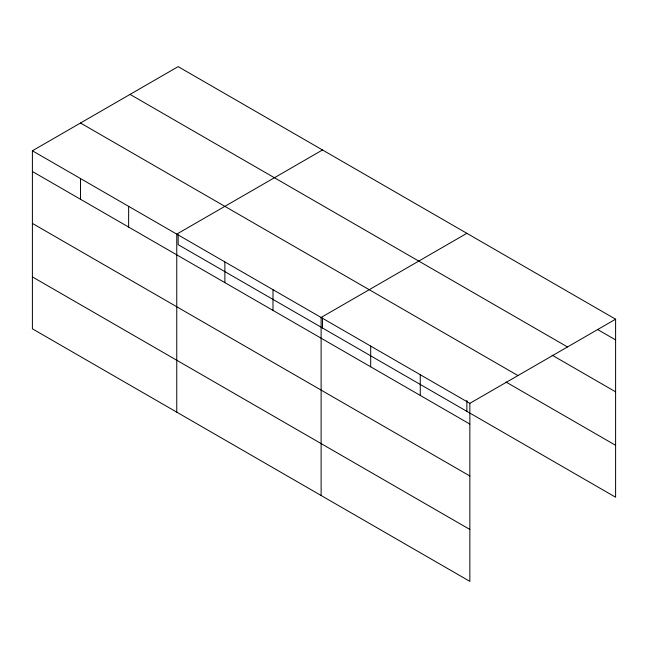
<?xml version="1.0" encoding="UTF-8"?>
<svg xmlns="http://www.w3.org/2000/svg" width="648" height="648" viewBox="0 0 648 648"><rect width="100%" height="100%" fill="white"/><g stroke="black" fill="none" stroke-linecap="round" stroke-linejoin="round"><path stroke-width="0.97" d="M178.151 234.681L178.151 244.661L615.6 497.219L615.6 319.189L178.151 66.631L32.4 150.782L32.4 328.811L469.849 581.369L469.849 403.34L32.4 150.782M322.51 149.972L176.758 234.122L176.758 412.16M466.868 233.321L321.116 317.471L321.116 495.501M469.849 403.34L615.6 319.189M597.335 329.362L615.6 339.908M130.054 94.397L567.502 346.955M552.104 355.161L615.6 391.821M80.498 123.015L517.946 375.565M506.007 382.036L615.6 445.306M32.4 171.501L469.849 424.059M32.4 223.414L469.849 475.972M32.4 276.899L469.849 529.457M466.868 400.367L466.868 411.35M420.269 374.714L420.269 395.434M370.688 346.089L370.688 366.809M322.51 318.022L322.51 328.01M272.994 289.688L272.994 310.408M224.872 261.905L224.872 282.625M128.636 206.348L128.636 227.059M80.522 178.565L80.522 199.284"/></g></svg>
